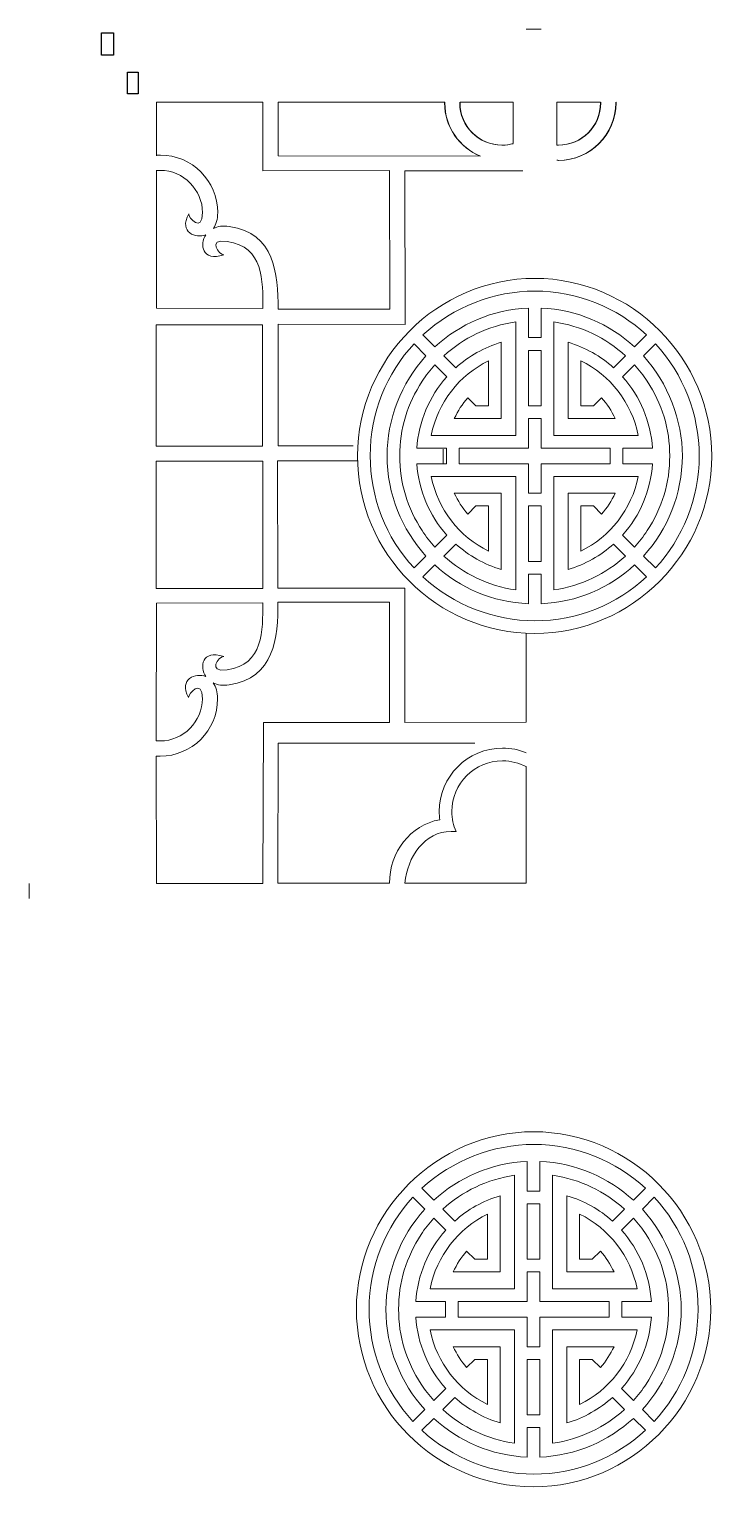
# Model space of a CAD drawing. Header units: centimetres. Extents: x -111 to 111, y -91 to 96.
# Drawn here: x -111.4 to -30.5, y -76.2 to 96.4 of the extents above; entities that cross this region are included whole.
import ezdxf

# ---------------------------------------------------------------- set-up
doc = ezdxf.new("R2010")
doc.units = ezdxf.units.CM
doc.header["$MEASUREMENT"] = 0
doc.header["$XCLIPFRAME"] = 0
doc.layers.add('layer 1', color=7, linetype='Continuous')
picture_1 = doc.add_image_def('image1.jpg', size_in_pixel=(2553, 4852))
picture_2 = doc.add_image_def('image2.jpg', size_in_pixel=(7236, 13752))

msp = doc.modelspace()

# ---------------------------------------------------------------- linework, layer by layer
at = {"layer": 'layer 1', "color": 250, "lineweight": 9}
for points in [[(-96.33298, 47.0112), (-83.72032, 47.0112), (-83.72032, 61.37354), (-96.33298, 61.37354), (-96.33298, 47.0112)], [(-96.32578, 30.15881), (-83.6813, 30.15881), (-83.6813, 45.20865), (-96.32578, 45.20865), (-96.32578, 30.15881)]]:
    msp.add_lwpolyline(points, close=True, dxfattribs=at)
for points in [[(-52.49757, 96.37815), (-50.69757, 96.37815), (-50.69757, 96.37815), (-50.69757, 96.37815)], [(-62.31554, 45.77712), (-62.31554, 46.12241), (-62.31554, 46.40199), (-62.31554, 46.62836)], [(-62.31554, 45.85163), (-62.31554, 45.50634), (-62.31554, 45.22676), (-62.31554, 45.00039)], [(-111.39469, -6.56243), (-111.39469, -4.76243), (-111.39469, -4.76243), (-111.39469, -4.76243)]]:
    msp.add_open_spline(points, degree=3, dxfattribs=at)
for points, knots in [([(-96.31198, 81.37343), (-96.31198, 81.37343), (-96.31586, 87.71472), (-96.31586, 87.71472), (-96.31586, 87.71472), (-96.31586, 87.71472), (-83.69027, 87.71472), (-83.69027, 87.71472), (-83.69027, 87.71472), (-83.69027, 87.71472), (-83.69037, 79.61267), (-83.69037, 79.61267), (-83.69037, 79.61267), (-83.69037, 79.61267), (-68.68411, 79.6443), (-68.68411, 79.6443), (-68.68411, 79.6443), (-68.68411, 79.6443), (-68.657, 63.20935), (-68.657, 63.20935), (-68.657, 63.20935), (-68.657, 63.20935), (-81.89049, 63.21874), (-81.89049, 63.21874), (-81.89049, 63.21874), (-81.89049, 67.41288), (-82.29045, 72.23715), (-87.67124, 73.02077), (-87.67124, 73.02077), (-88.43369, 73.1318), (-89.06624, 73.02444), (-89.5557, 72.79039), (-89.5557, 72.79039), (-89.24794, 73.24101), (-89.0457, 73.86365), (-89.0457, 74.66037), (-89.0457, 74.66037), (-89.0457, 78.41527), (-92.0908, 81.46037), (-95.8457, 81.46037), (-95.8457, 81.46037), (-96.0071, 81.46037), (-96.16721, 81.45475), (-96.32579, 81.44367)], [0, 0, 0, 0, 0.083333333, 0.083333333, 0.083333333, 0.083333333, 0.166666667, 0.166666667, 0.166666667, 0.166666667, 0.25, 0.25, 0.25, 0.25, 0.333333333, 0.333333333, 0.333333333, 0.333333333, 0.416666667, 0.416666667, 0.416666667, 0.416666667, 0.5, 0.5, 0.5, 0.5, 0.583333333, 0.583333333, 0.583333333, 0.583333333, 0.666666667, 0.666666667, 0.666666667, 0.666666667, 0.75, 0.75, 0.75, 0.75, 0.833333333, 0.833333333, 0.833333333, 0.833333333, 1, 1, 1, 1]), ([(-57.89959, 81.34816), (-57.89959, 81.34816), (-81.89044, 81.39315), (-81.89044, 81.39315), (-81.89044, 81.39315), (-81.89044, 81.39315), (-81.89044, 87.71472), (-81.89044, 87.71472), (-81.89044, 87.71472), (-81.89044, 87.71472), (-62.13088, 87.71472), (-62.13088, 87.71472)], [0, 0, 0, 0, 0.25, 0.25, 0.25, 0.25, 0.5, 0.5, 0.5, 0.5, 1, 1, 1, 1]), ([(-57.89959, 81.33394), (-60.40028, 82.33873), (-62.16636, 84.78665), (-62.16636, 87.64623), (-62.16636, 87.64623), (-62.16636, 87.66908), (-62.16624, 87.69192), (-62.16602, 87.71472)], [0, 0, 0, 0, 0.333333333, 0.333333333, 0.333333333, 0.333333333, 1, 1, 1, 1]), ([(-57.89959, 81.34816), (-60.38168, 82.36169), (-62.13122, 84.80006), (-62.13122, 87.64623), (-62.13122, 87.64623), (-62.13122, 87.66908), (-62.1311, 87.69192), (-62.13088, 87.71472)], [0, 0, 0, 0, 0.333333333, 0.333333333, 0.333333333, 0.333333333, 1, 1, 1, 1]), ([(-54.03263, 82.82616), (-54.45724, 82.70888), (-54.90451, 82.64623), (-55.36637, 82.64623), (-55.36637, 82.64623), (-58.12731, 82.64623), (-60.36636, 84.88527), (-60.36636, 87.64623), (-60.36636, 87.64623), (-60.36636, 87.66909), (-60.3662, 87.69193), (-60.3659, 87.71472)], [0, 0, 0, 0, 0.25, 0.25, 0.25, 0.25, 0.5, 0.5, 0.5, 0.5, 1, 1, 1, 1]), ([(-54.03262, 82.81659), (-54.44675, 82.70548), (-54.88209, 82.64623), (-55.33123, 82.64623), (-55.33123, 82.64623), (-58.09217, 82.64623), (-60.33122, 84.88527), (-60.33122, 87.64623), (-60.33122, 87.64623), (-60.33122, 87.66909), (-60.33106, 87.69193), (-60.33076, 87.71472)], [0, 0, 0, 0, 0.25, 0.25, 0.25, 0.25, 0.5, 0.5, 0.5, 0.5, 1, 1, 1, 1]), ([(-60.33076, 87.71472), (-54.02946, 87.71472), (-54.02946, 87.71472), (-54.02946, 87.71472), (-54.02946, 87.71472), (-54.02946, 87.71472), (-54.03263, 82.82616), (-54.03263, 82.82616)], [0, 0, 0, 0, 0.333333333, 0.333333333, 0.333333333, 0.333333333, 1, 1, 1, 1]), ([(-43.68196, 87.71472), (-48.85922, 87.71472), (-48.85922, 87.71472), (-48.85922, 87.71472), (-48.85922, 87.71472), (-48.85922, 87.71472), (-48.85115, 82.65034), (-48.85115, 82.65034)], [0, 0, 0, 0, 0.333333333, 0.333333333, 0.333333333, 0.333333333, 1, 1, 1, 1]), ([(-48.85115, 82.65034), (-48.78322, 82.64761), (-48.71494, 82.64623), (-48.64635, 82.64623), (-48.64635, 82.64623), (-45.88541, 82.64623), (-43.64636, 84.88527), (-43.64636, 87.64623), (-43.64636, 87.64623), (-43.64636, 87.66909), (-43.64652, 87.69193), (-43.64682, 87.71472)], [0, 0, 0, 0, 0.25, 0.25, 0.25, 0.25, 0.5, 0.5, 0.5, 0.5, 1, 1, 1, 1]), ([(-48.85115, 80.84925), (-48.78313, 80.84724), (-48.71484, 80.84623), (-48.64634, 80.84623), (-48.64634, 80.84623), (-44.89146, 80.84623), (-41.84636, 83.89132), (-41.84636, 87.64623), (-41.84636, 87.64623), (-41.84636, 87.66908), (-41.84648, 87.69192), (-41.8467, 87.71472)], [0, 0, 0, 0, 0.25, 0.25, 0.25, 0.25, 0.5, 0.5, 0.5, 0.5, 1, 1, 1, 1]), ([(-48.85115, 82.64905), (-48.79483, 82.64717), (-48.73826, 82.64623), (-48.68149, 82.64623), (-48.68149, 82.64623), (-45.92055, 82.64623), (-43.6815, 84.88527), (-43.6815, 87.64623), (-43.6815, 87.64623), (-43.6815, 87.66909), (-43.68166, 87.69193), (-43.68196, 87.71472)], [0, 0, 0, 0, 0.25, 0.25, 0.25, 0.25, 0.5, 0.5, 0.5, 0.5, 1, 1, 1, 1]), ([(-48.85115, 80.8483), (-48.79476, 80.84692), (-48.73819, 80.84623), (-48.68148, 80.84623), (-48.68148, 80.84623), (-44.9266, 80.84623), (-41.8815, 83.89132), (-41.8815, 87.64623), (-41.8815, 87.64623), (-41.8815, 87.66908), (-41.88162, 87.69192), (-41.88184, 87.71472)], [0, 0, 0, 0, 0.25, 0.25, 0.25, 0.25, 0.5, 0.5, 0.5, 0.5, 1, 1, 1, 1]), ([(-96.31091, 79.63861), (-96.31091, 79.63861), (-96.30098, 63.35217), (-96.30098, 63.35217), (-96.30098, 63.35217), (-96.30098, 63.35217), (-83.68986, 63.31799), (-83.68986, 63.31799), (-83.68986, 63.31799), (-83.68986, 66.59323), (-83.58447, 70.60662), (-87.93065, 71.23956), (-87.93065, 71.23956), (-90.35009, 71.5919), (-88.89607, 69.64637), (-88.31946, 69.64609), (-88.31946, 69.64609), (-90.94468, 68.81688), (-91.19643, 70.92171), (-90.44409, 72.03952), (-90.44409, 72.03952), (-91.60571, 71.54158), (-93.7105, 72.27666), (-92.47854, 74.50537), (-92.47854, 74.50537), (-92.55324, 74.04111), (-90.8457, 72.21532), (-90.8457, 74.66037), (-90.8457, 74.66037), (-90.8457, 77.31861), (-93.08474, 79.66037), (-95.8457, 79.66037), (-95.8457, 79.66037), (-96.00763, 79.66037), (-96.16778, 79.65266), (-96.32579, 79.6376)], [0, 0, 0, 0, 0.1, 0.1, 0.1, 0.1, 0.2, 0.2, 0.2, 0.2, 0.3, 0.3, 0.3, 0.3, 0.4, 0.4, 0.4, 0.4, 0.5, 0.5, 0.5, 0.5, 0.6, 0.6, 0.6, 0.6, 0.7, 0.7, 0.7, 0.7, 0.8, 0.8, 0.8, 0.8, 1, 1, 1, 1]), ([(-52.89099, 79.61551), (-52.89099, 79.61551), (-66.87181, 79.60839), (-66.87181, 79.60839), (-66.87181, 79.60839), (-66.87181, 79.60839), (-66.83822, 61.41018), (-66.83822, 61.41018), (-66.83822, 61.41018), (-66.83822, 61.41018), (-81.88942, 61.438), (-81.88942, 61.438), (-81.88942, 61.438), (-81.88942, 61.438), (-81.88942, 47.0551), (-81.88942, 47.0551), (-81.88942, 47.0551), (-81.88942, 47.0551), (-72.97803, 47.05513), (-72.97803, 47.05513)], [0, 0, 0, 0, 0.166666667, 0.166666667, 0.166666667, 0.166666667, 0.333333333, 0.333333333, 0.333333333, 0.333333333, 0.5, 0.5, 0.5, 0.5, 0.666666667, 0.666666667, 0.666666667, 0.666666667, 1, 1, 1, 1]), ([(-30.48502, 45.82893), (-30.48502, 34.38622), (-39.92253, 24.82793), (-51.47443, 24.82793), (-51.47443, 24.82793), (-63.07044, 24.82793), (-72.47441, 34.27363), (-72.47441, 45.86965), (-72.47441, 45.86965), (-72.47441, 57.31219), (-63.00084, 66.87065), (-51.47443, 66.87065), (-51.47443, 66.87065), (-39.94858, 66.87065), (-30.48502, 57.33271), (-30.48502, 45.82893)], [0, 0, 0, 0, 0.2, 0.2, 0.2, 0.2, 0.4, 0.4, 0.4, 0.4, 0.6, 0.6, 0.6, 0.6, 1, 1, 1, 1]), ([(-50.7295, 59.85061), (-50.7295, 59.85061), (-50.7295, 63.35418), (-50.7295, 63.35418), (-50.7295, 63.35418), (-46.46453, 63.17295), (-42.59427, 61.46493), (-39.65156, 58.76224), (-39.65156, 58.76224), (-39.65156, 58.76224), (-38.23634, 60.17746), (-38.23634, 60.17746), (-38.23634, 60.17746), (-41.71482, 63.40027), (-46.37026, 65.37065), (-51.485, 65.37065), (-51.485, 65.37065), (-51.48504, 65.37065), (-51.47418, 65.37065), (-51.47424, 65.37065), (-51.47424, 65.37065), (-56.25526, 65.37065), (-61.144, 63.49348), (-64.72309, 60.17746), (-64.72309, 60.17746), (-64.72309, 60.17746), (-63.30787, 58.76224), (-63.30787, 58.76224), (-63.30787, 58.76224), (-60.36516, 61.46493), (-56.4949, 63.17295), (-52.22993, 63.35418), (-52.22993, 63.35418), (-52.22993, 63.35418), (-52.22993, 59.85061), (-52.22993, 59.85061), (-52.22993, 59.85061), (-52.22993, 59.85061), (-50.7295, 59.85061), (-50.7295, 59.85061)], [0, 0, 0, 0, 0.090909091, 0.090909091, 0.090909091, 0.090909091, 0.181818182, 0.181818182, 0.181818182, 0.181818182, 0.272727273, 0.272727273, 0.272727273, 0.272727273, 0.363636364, 0.363636364, 0.363636364, 0.363636364, 0.454545455, 0.454545455, 0.454545455, 0.454545455, 0.545454545, 0.545454545, 0.545454545, 0.545454545, 0.636363636, 0.636363636, 0.636363636, 0.636363636, 0.727272727, 0.727272727, 0.727272727, 0.727272727, 0.818181818, 0.818181818, 0.818181818, 0.818181818, 1, 1, 1, 1]), ([(-63.74228, 48.2811), (-62.98081, 52.17739), (-60.40882, 55.42623), (-56.9382, 57.11591), (-56.9382, 57.11591), (-56.9382, 57.11591), (-56.93821, 51.77406), (-56.93821, 51.77406), (-56.93821, 51.77406), (-56.93821, 51.77406), (-58.44092, 51.77406), (-58.44092, 51.77406), (-58.44092, 51.77406), (-58.44092, 51.77406), (-59.4113, 52.7444), (-59.4113, 52.7444), (-59.4113, 52.7444), (-60.05286, 52.00428), (-60.59265, 51.17356), (-61.00887, 50.27407), (-61.00887, 50.27407), (-61.00887, 50.27407), (-55.4382, 50.27406), (-55.4382, 50.27406), (-55.4382, 50.27406), (-55.4382, 50.27406), (-55.43754, 59.30159), (-55.43754, 59.30159), (-55.43754, 59.30159), (-57.46412, 58.70433), (-59.29967, 57.66075), (-60.83029, 56.28468), (-60.83029, 56.28468), (-60.83029, 56.28468), (-62.24604, 57.70043), (-62.24604, 57.70043), (-62.24604, 57.70043), (-59.92725, 59.81312), (-56.98532, 61.25361), (-53.72858, 61.71303), (-53.72858, 61.71303), (-53.72858, 61.71303), (-53.72993, 48.28107), (-53.72993, 48.28107), (-53.72993, 48.28107), (-53.72993, 48.28107), (-63.74228, 48.2811), (-63.74228, 48.2811)], [0, 0, 0, 0, 0.076923077, 0.076923077, 0.076923077, 0.076923077, 0.153846154, 0.153846154, 0.153846154, 0.153846154, 0.230769231, 0.230769231, 0.230769231, 0.230769231, 0.307692308, 0.307692308, 0.307692308, 0.307692308, 0.384615385, 0.384615385, 0.384615385, 0.384615385, 0.461538462, 0.461538462, 0.461538462, 0.461538462, 0.538461538, 0.538461538, 0.538461538, 0.538461538, 0.615384615, 0.615384615, 0.615384615, 0.615384615, 0.692307692, 0.692307692, 0.692307692, 0.692307692, 0.769230769, 0.769230769, 0.769230769, 0.769230769, 0.846153846, 0.846153846, 0.846153846, 0.846153846, 1, 1, 1, 1]), ([(-39.21715, 48.2811), (-39.97862, 52.17739), (-42.55061, 55.42623), (-46.02123, 57.11591), (-46.02123, 57.11591), (-46.02123, 57.11591), (-46.02122, 51.77406), (-46.02122, 51.77406), (-46.02122, 51.77406), (-46.02122, 51.77406), (-44.51851, 51.77406), (-44.51851, 51.77406), (-44.51851, 51.77406), (-44.51851, 51.77406), (-43.54813, 52.7444), (-43.54813, 52.7444), (-43.54813, 52.7444), (-42.90657, 52.00428), (-42.36678, 51.17356), (-41.95056, 50.27407), (-41.95056, 50.27407), (-41.95056, 50.27407), (-47.52123, 50.27406), (-47.52123, 50.27406), (-47.52123, 50.27406), (-47.52123, 50.27406), (-47.52189, 59.30159), (-47.52189, 59.30159), (-47.52189, 59.30159), (-45.49531, 58.70433), (-43.65976, 57.66075), (-42.12914, 56.28468), (-42.12914, 56.28468), (-42.12914, 56.28468), (-40.71339, 57.70043), (-40.71339, 57.70043), (-40.71339, 57.70043), (-43.03218, 59.81312), (-45.97411, 61.25361), (-49.23085, 61.71303), (-49.23085, 61.71303), (-49.23085, 61.71303), (-49.2295, 48.28107), (-49.2295, 48.28107), (-49.2295, 48.28107), (-49.2295, 48.28107), (-39.21715, 48.2811), (-39.21715, 48.2811)], [0, 0, 0, 0, 0.076923077, 0.076923077, 0.076923077, 0.076923077, 0.153846154, 0.153846154, 0.153846154, 0.153846154, 0.230769231, 0.230769231, 0.230769231, 0.230769231, 0.307692308, 0.307692308, 0.307692308, 0.307692308, 0.384615385, 0.384615385, 0.384615385, 0.384615385, 0.461538462, 0.461538462, 0.461538462, 0.461538462, 0.538461538, 0.538461538, 0.538461538, 0.538461538, 0.615384615, 0.615384615, 0.615384615, 0.615384615, 0.692307692, 0.692307692, 0.692307692, 0.692307692, 0.769230769, 0.769230769, 0.769230769, 0.769230769, 0.846153846, 0.846153846, 0.846153846, 0.846153846, 1, 1, 1, 1]), ([(-68.97441, 45.86965), (-68.97441, 50.15094), (-67.32289, 54.48327), (-64.3684, 57.70148), (-64.3684, 57.70148), (-64.3684, 57.70148), (-65.78357, 59.11694), (-65.78357, 59.11694), (-65.78357, 59.11694), (-69.00506, 55.63872), (-70.97442, 50.9842), (-70.97442, 45.87065), (-70.97442, 45.87065), (-70.97442, 40.94178), (-69.13358, 36.19862), (-65.78357, 32.58164), (-65.78357, 32.58164), (-65.78357, 32.58164), (-64.3684, 33.9971), (-64.3684, 33.9971), (-64.3684, 33.9971), (-67.22839, 37.11237), (-68.97441, 41.30838), (-68.97441, 45.86965)], [0, 0, 0, 0, 0.142857143, 0.142857143, 0.142857143, 0.142857143, 0.285714286, 0.285714286, 0.285714286, 0.285714286, 0.428571429, 0.428571429, 0.428571429, 0.428571429, 0.571428571, 0.571428571, 0.571428571, 0.571428571, 0.714285714, 0.714285714, 0.714285714, 0.714285714, 1, 1, 1, 1]), ([(-31.98502, 45.86965), (-31.98502, 50.77622), (-33.84334, 55.51884), (-37.17586, 59.11694), (-37.17586, 59.11694), (-37.17586, 59.11694), (-38.59103, 57.70148), (-38.59103, 57.70148), (-38.59103, 57.70148), (-35.65454, 54.50288), (-33.98502, 49.99005), (-33.98502, 45.86965), (-33.98502, 45.86965), (-33.98502, 41.30838), (-35.73104, 37.11237), (-38.59103, 33.9971), (-38.59103, 33.9971), (-38.59103, 33.9971), (-37.17586, 32.58164), (-37.17586, 32.58164), (-37.17586, 32.58164), (-33.95437, 36.05986), (-31.98502, 40.7561), (-31.98502, 45.86965)], [0, 0, 0, 0, 0.142857143, 0.142857143, 0.142857143, 0.142857143, 0.285714286, 0.285714286, 0.285714286, 0.285714286, 0.428571429, 0.428571429, 0.428571429, 0.428571429, 0.571428571, 0.571428571, 0.571428571, 0.571428571, 0.714285714, 0.714285714, 0.714285714, 0.714285714, 1, 1, 1, 1]), ([(-50.7295, 51.77406), (-50.7295, 51.77406), (-50.7295, 58.34819), (-50.7295, 58.34819), (-50.7295, 58.34819), (-50.7295, 58.34819), (-52.22993, 58.34819), (-52.22993, 58.34819), (-52.22993, 58.34819), (-52.22993, 58.34819), (-52.22993, 51.77406), (-52.22993, 51.77406), (-52.22993, 51.77406), (-52.22993, 51.77406), (-50.7295, 51.77406), (-50.7295, 51.77406)], [0, 0, 0, 0, 0.2, 0.2, 0.2, 0.2, 0.4, 0.4, 0.4, 0.4, 0.6, 0.6, 0.6, 0.6, 1, 1, 1, 1]), ([(-61.93547, 46.78108), (-61.93547, 46.78108), (-65.44471, 46.78108), (-65.44471, 46.78108), (-65.44471, 46.78108), (-65.21458, 49.91386), (-64.00168, 52.87467), (-61.89079, 55.22389), (-61.89079, 55.22389), (-61.89079, 55.22389), (-63.30661, 56.63993), (-63.30661, 56.63993), (-63.30661, 56.63993), (-63.85939, 56.03297), (-64.36611, 55.38331), (-64.82124, 54.69651), (-64.82124, 54.69651), (-66.53595, 52.07401), (-67.50996, 48.99382), (-67.47415, 45.84929), (-67.47415, 45.84929), (-67.50996, 42.70476), (-66.53595, 39.62457), (-64.82124, 37.00207), (-64.82124, 37.00207), (-64.36611, 36.31527), (-63.85939, 35.66561), (-63.30661, 35.05865), (-63.30661, 35.05865), (-63.30661, 35.05865), (-61.89079, 36.47469), (-61.89079, 36.47469), (-61.89079, 36.47469), (-64.00168, 38.82391), (-65.21458, 41.78472), (-65.44471, 44.9175), (-65.44471, 44.9175), (-65.44471, 44.9175), (-61.93547, 44.9175), (-61.93547, 44.9175), (-61.93547, 44.9175), (-61.93547, 44.9175), (-61.93547, 46.78108), (-61.93547, 46.78108)], [0, 0, 0, 0, 0.083333333, 0.083333333, 0.083333333, 0.083333333, 0.166666667, 0.166666667, 0.166666667, 0.166666667, 0.25, 0.25, 0.25, 0.25, 0.333333333, 0.333333333, 0.333333333, 0.333333333, 0.416666667, 0.416666667, 0.416666667, 0.416666667, 0.5, 0.5, 0.5, 0.5, 0.583333333, 0.583333333, 0.583333333, 0.583333333, 0.666666667, 0.666666667, 0.666666667, 0.666666667, 0.75, 0.75, 0.75, 0.75, 0.833333333, 0.833333333, 0.833333333, 0.833333333, 1, 1, 1, 1]), ([(-35.48528, 45.84929), (-35.44947, 48.99382), (-36.42348, 52.07401), (-38.13819, 54.69651), (-38.13819, 54.69651), (-38.59332, 55.38331), (-39.10004, 56.03297), (-39.65282, 56.63993), (-39.65282, 56.63993), (-39.65282, 56.63993), (-41.06864, 55.22389), (-41.06864, 55.22389), (-41.06864, 55.22389), (-38.95775, 52.87467), (-37.74485, 49.91386), (-37.51472, 46.78108), (-37.51472, 46.78108), (-37.51472, 46.78108), (-41.02396, 46.78108), (-41.02396, 46.78108), (-41.02396, 46.78108), (-41.02396, 46.78108), (-41.02396, 44.9175), (-41.02396, 44.9175), (-41.02396, 44.9175), (-41.02396, 44.9175), (-37.51472, 44.9175), (-37.51472, 44.9175), (-37.51472, 44.9175), (-37.74485, 41.78472), (-38.95775, 38.82391), (-41.06864, 36.47469), (-41.06864, 36.47469), (-41.06864, 36.47469), (-39.65282, 35.05865), (-39.65282, 35.05865), (-39.65282, 35.05865), (-39.10004, 35.66561), (-38.59332, 36.31527), (-38.13819, 37.00207), (-38.13819, 37.00207), (-36.42348, 39.62457), (-35.44947, 42.70476), (-35.48528, 45.84929)], [0, 0, 0, 0, 0.083333333, 0.083333333, 0.083333333, 0.083333333, 0.166666667, 0.166666667, 0.166666667, 0.166666667, 0.25, 0.25, 0.25, 0.25, 0.333333333, 0.333333333, 0.333333333, 0.333333333, 0.416666667, 0.416666667, 0.416666667, 0.416666667, 0.5, 0.5, 0.5, 0.5, 0.583333333, 0.583333333, 0.583333333, 0.583333333, 0.666666667, 0.666666667, 0.666666667, 0.666666667, 0.75, 0.75, 0.75, 0.75, 0.833333333, 0.833333333, 0.833333333, 0.833333333, 1, 1, 1, 1]), ([(-42.53052, 46.78108), (-42.53052, 46.78108), (-50.7295, 46.78107), (-50.7295, 46.78107), (-50.7295, 46.78107), (-50.7295, 46.78107), (-50.72949, 50.27406), (-50.72949, 50.27406), (-50.72949, 50.27406), (-50.72949, 50.27406), (-52.22994, 50.27406), (-52.22994, 50.27406), (-52.22994, 50.27406), (-52.22994, 50.27406), (-52.22993, 46.78107), (-52.22993, 46.78107), (-52.22993, 46.78107), (-52.22993, 46.78107), (-60.42891, 46.78107), (-60.42891, 46.78107), (-60.42891, 46.78107), (-60.42891, 46.78107), (-60.42891, 44.91751), (-60.42891, 44.91751), (-60.42891, 44.91751), (-60.42891, 44.91751), (-52.22993, 44.91751), (-52.22993, 44.91751), (-52.22993, 44.91751), (-52.22993, 44.91751), (-52.22994, 41.42452), (-52.22994, 41.42452), (-52.22994, 41.42452), (-52.22994, 41.42452), (-50.72949, 41.42452), (-50.72949, 41.42452), (-50.72949, 41.42452), (-50.72949, 41.42452), (-50.7295, 44.91751), (-50.7295, 44.91751), (-50.7295, 44.91751), (-50.7295, 44.91751), (-42.53052, 44.9175), (-42.53052, 44.9175), (-42.53052, 44.9175), (-42.53052, 44.9175), (-42.53052, 46.78108), (-42.53052, 46.78108)], [0, 0, 0, 0, 0.076923077, 0.076923077, 0.076923077, 0.076923077, 0.153846154, 0.153846154, 0.153846154, 0.153846154, 0.230769231, 0.230769231, 0.230769231, 0.230769231, 0.307692308, 0.307692308, 0.307692308, 0.307692308, 0.384615385, 0.384615385, 0.384615385, 0.384615385, 0.461538462, 0.461538462, 0.461538462, 0.461538462, 0.538461538, 0.538461538, 0.538461538, 0.538461538, 0.615384615, 0.615384615, 0.615384615, 0.615384615, 0.692307692, 0.692307692, 0.692307692, 0.692307692, 0.769230769, 0.769230769, 0.769230769, 0.769230769, 0.846153846, 0.846153846, 0.846153846, 0.846153846, 1, 1, 1, 1]), ([(-72.46605, 45.27143), (-81.9693, 45.26995), (-81.9693, 45.26995), (-81.9693, 45.26995), (-81.9693, 45.26995), (-81.9693, 45.26995), (-81.93506, 30.20435), (-81.93506, 30.20435), (-81.93506, 30.20435), (-81.93506, 30.20435), (-66.86946, 30.20435), (-66.86946, 30.20435), (-66.86946, 30.20435), (-66.86946, 30.20435), (-66.86946, 14.28275), (-66.86946, 14.28275), (-66.86946, 14.28275), (-66.86946, 14.28275), (-52.48888, 14.31688), (-52.48888, 14.31688), (-52.48888, 14.31688), (-52.48888, 14.31688), (-52.48946, 24.85215), (-52.48946, 24.85215)], [0, 0, 0, 0, 0.142857143, 0.142857143, 0.142857143, 0.142857143, 0.285714286, 0.285714286, 0.285714286, 0.285714286, 0.428571429, 0.428571429, 0.428571429, 0.428571429, 0.571428571, 0.571428571, 0.571428571, 0.571428571, 0.714285714, 0.714285714, 0.714285714, 0.714285714, 1, 1, 1, 1]), ([(-63.74228, 43.41748), (-62.98081, 39.52119), (-60.40882, 36.27235), (-56.9382, 34.58267), (-56.9382, 34.58267), (-56.9382, 34.58267), (-56.93821, 39.92452), (-56.93821, 39.92452), (-56.93821, 39.92452), (-56.93821, 39.92452), (-58.44092, 39.92452), (-58.44092, 39.92452), (-58.44092, 39.92452), (-58.44092, 39.92452), (-59.4113, 38.95418), (-59.4113, 38.95418), (-59.4113, 38.95418), (-60.05286, 39.6943), (-60.59265, 40.52502), (-61.00887, 41.42451), (-61.00887, 41.42451), (-61.00887, 41.42451), (-55.4382, 41.42452), (-55.4382, 41.42452), (-55.4382, 41.42452), (-55.4382, 41.42452), (-55.43754, 32.39699), (-55.43754, 32.39699), (-55.43754, 32.39699), (-57.46412, 32.99425), (-59.29967, 34.03783), (-60.83029, 35.4139), (-60.83029, 35.4139), (-60.83029, 35.4139), (-62.24604, 33.99815), (-62.24604, 33.99815), (-62.24604, 33.99815), (-59.92725, 31.88546), (-56.98532, 30.44497), (-53.72858, 29.98555), (-53.72858, 29.98555), (-53.72858, 29.98555), (-53.72993, 43.41751), (-53.72993, 43.41751), (-53.72993, 43.41751), (-53.72993, 43.41751), (-63.74228, 43.41748), (-63.74228, 43.41748)], [0, 0, 0, 0, 0.076923077, 0.076923077, 0.076923077, 0.076923077, 0.153846154, 0.153846154, 0.153846154, 0.153846154, 0.230769231, 0.230769231, 0.230769231, 0.230769231, 0.307692308, 0.307692308, 0.307692308, 0.307692308, 0.384615385, 0.384615385, 0.384615385, 0.384615385, 0.461538462, 0.461538462, 0.461538462, 0.461538462, 0.538461538, 0.538461538, 0.538461538, 0.538461538, 0.615384615, 0.615384615, 0.615384615, 0.615384615, 0.692307692, 0.692307692, 0.692307692, 0.692307692, 0.769230769, 0.769230769, 0.769230769, 0.769230769, 0.846153846, 0.846153846, 0.846153846, 0.846153846, 1, 1, 1, 1]), ([(-39.21715, 43.41748), (-39.97862, 39.52119), (-42.55061, 36.27235), (-46.02123, 34.58267), (-46.02123, 34.58267), (-46.02123, 34.58267), (-46.02122, 39.92452), (-46.02122, 39.92452), (-46.02122, 39.92452), (-46.02122, 39.92452), (-44.51851, 39.92452), (-44.51851, 39.92452), (-44.51851, 39.92452), (-44.51851, 39.92452), (-43.54813, 38.95418), (-43.54813, 38.95418), (-43.54813, 38.95418), (-42.90657, 39.6943), (-42.36678, 40.52502), (-41.95056, 41.42451), (-41.95056, 41.42451), (-41.95056, 41.42451), (-47.52123, 41.42452), (-47.52123, 41.42452), (-47.52123, 41.42452), (-47.52123, 41.42452), (-47.52189, 32.39699), (-47.52189, 32.39699), (-47.52189, 32.39699), (-45.49531, 32.99425), (-43.65976, 34.03783), (-42.12914, 35.4139), (-42.12914, 35.4139), (-42.12914, 35.4139), (-40.71339, 33.99815), (-40.71339, 33.99815), (-40.71339, 33.99815), (-43.03218, 31.88546), (-45.97411, 30.44497), (-49.23085, 29.98555), (-49.23085, 29.98555), (-49.23085, 29.98555), (-49.2295, 43.41751), (-49.2295, 43.41751), (-49.2295, 43.41751), (-49.2295, 43.41751), (-39.21715, 43.41748), (-39.21715, 43.41748)], [0, 0, 0, 0, 0.076923077, 0.076923077, 0.076923077, 0.076923077, 0.153846154, 0.153846154, 0.153846154, 0.153846154, 0.230769231, 0.230769231, 0.230769231, 0.230769231, 0.307692308, 0.307692308, 0.307692308, 0.307692308, 0.384615385, 0.384615385, 0.384615385, 0.384615385, 0.461538462, 0.461538462, 0.461538462, 0.461538462, 0.538461538, 0.538461538, 0.538461538, 0.538461538, 0.615384615, 0.615384615, 0.615384615, 0.615384615, 0.692307692, 0.692307692, 0.692307692, 0.692307692, 0.769230769, 0.769230769, 0.769230769, 0.769230769, 0.846153846, 0.846153846, 0.846153846, 0.846153846, 1, 1, 1, 1]), ([(-50.7295, 39.92452), (-50.7295, 39.92452), (-50.7295, 33.35039), (-50.7295, 33.35039), (-50.7295, 33.35039), (-50.7295, 33.35039), (-52.22993, 33.35039), (-52.22993, 33.35039), (-52.22993, 33.35039), (-52.22993, 33.35039), (-52.22993, 39.92452), (-52.22993, 39.92452), (-52.22993, 39.92452), (-52.22993, 39.92452), (-50.7295, 39.92452), (-50.7295, 39.92452)], [0, 0, 0, 0, 0.2, 0.2, 0.2, 0.2, 0.4, 0.4, 0.4, 0.4, 0.6, 0.6, 0.6, 0.6, 1, 1, 1, 1]), ([(-50.7295, 31.84797), (-50.7295, 31.84797), (-50.7295, 28.3444), (-50.7295, 28.3444), (-50.7295, 28.3444), (-46.46453, 28.52563), (-42.59427, 30.23365), (-39.65156, 32.93634), (-39.65156, 32.93634), (-39.65156, 32.93634), (-38.23634, 31.52112), (-38.23634, 31.52112), (-38.23634, 31.52112), (-41.71482, 28.29831), (-46.37026, 26.32793), (-51.485, 26.32793), (-51.485, 26.32793), (-51.48504, 26.32793), (-51.47418, 26.32793), (-51.47424, 26.32793), (-51.47424, 26.32793), (-56.25526, 26.32793), (-61.144, 28.2051), (-64.72309, 31.52112), (-64.72309, 31.52112), (-64.72309, 31.52112), (-63.30787, 32.93634), (-63.30787, 32.93634), (-63.30787, 32.93634), (-60.36516, 30.23365), (-56.4949, 28.52563), (-52.22993, 28.3444), (-52.22993, 28.3444), (-52.22993, 28.3444), (-52.22993, 31.84797), (-52.22993, 31.84797), (-52.22993, 31.84797), (-52.22993, 31.84797), (-50.7295, 31.84797), (-50.7295, 31.84797)], [0, 0, 0, 0, 0.090909091, 0.090909091, 0.090909091, 0.090909091, 0.181818182, 0.181818182, 0.181818182, 0.181818182, 0.272727273, 0.272727273, 0.272727273, 0.272727273, 0.363636364, 0.363636364, 0.363636364, 0.363636364, 0.454545455, 0.454545455, 0.454545455, 0.454545455, 0.545454545, 0.545454545, 0.545454545, 0.545454545, 0.636363636, 0.636363636, 0.636363636, 0.636363636, 0.727272727, 0.727272727, 0.727272727, 0.727272727, 0.818181818, 0.818181818, 0.818181818, 0.818181818, 1, 1, 1, 1]), ([(-96.34067, 10.31525), (-96.34067, 10.31525), (-96.31586, -4.76112), (-96.31586, -4.76112), (-96.31586, -4.76112), (-96.31586, -4.76112), (-83.68161, -4.76138), (-83.68161, -4.76138), (-83.68161, -4.76138), (-83.68161, -4.76138), (-83.63677, 14.26913), (-83.63677, 14.26913), (-83.63677, 14.26913), (-83.63677, 14.26913), (-68.69543, 14.27185), (-68.69543, 14.27185), (-68.69543, 14.27185), (-68.69543, 14.27185), (-68.67188, 28.54957), (-68.67188, 28.54957), (-68.67188, 28.54957), (-68.67188, 28.54957), (-81.90537, 28.54018), (-81.90537, 28.54018), (-81.90537, 28.54018), (-81.90537, 24.34604), (-82.30533, 19.52177), (-87.68612, 18.73815), (-87.68612, 18.73815), (-88.44857, 18.62712), (-89.08112, 18.73448), (-89.57058, 18.96853), (-89.57058, 18.96853), (-89.26282, 18.51791), (-89.06058, 17.89527), (-89.06058, 17.09855), (-89.06058, 17.09855), (-89.06058, 13.34365), (-92.10568, 10.29855), (-95.86058, 10.29855), (-95.86058, 10.29855), (-96.02198, 10.29855), (-96.18209, 10.30417), (-96.34067, 10.31525)], [0, 0, 0, 0, 0.083333333, 0.083333333, 0.083333333, 0.083333333, 0.166666667, 0.166666667, 0.166666667, 0.166666667, 0.25, 0.25, 0.25, 0.25, 0.333333333, 0.333333333, 0.333333333, 0.333333333, 0.416666667, 0.416666667, 0.416666667, 0.416666667, 0.5, 0.5, 0.5, 0.5, 0.583333333, 0.583333333, 0.583333333, 0.583333333, 0.666666667, 0.666666667, 0.666666667, 0.666666667, 0.75, 0.75, 0.75, 0.75, 0.833333333, 0.833333333, 0.833333333, 0.833333333, 1, 1, 1, 1]), ([(-96.32579, 12.12031), (-96.32579, 12.12031), (-96.31586, 28.40675), (-96.31586, 28.40675), (-96.31586, 28.40675), (-96.31586, 28.40675), (-83.70474, 28.44093), (-83.70474, 28.44093), (-83.70474, 28.44093), (-83.70474, 25.16569), (-83.59935, 21.1523), (-87.94553, 20.51936), (-87.94553, 20.51936), (-90.36497, 20.16702), (-88.91095, 22.11255), (-88.33434, 22.11283), (-88.33434, 22.11283), (-90.95956, 22.94204), (-91.21131, 20.83721), (-90.45897, 19.7194), (-90.45897, 19.7194), (-91.62059, 20.21734), (-93.72538, 19.48226), (-92.49342, 17.25355), (-92.49342, 17.25355), (-92.56812, 17.71781), (-90.86058, 19.5436), (-90.86058, 17.09855), (-90.86058, 17.09855), (-90.86058, 14.44031), (-93.09962, 12.09855), (-95.86058, 12.09855), (-95.86058, 12.09855), (-96.02251, 12.09855), (-96.16778, 12.10525), (-96.32579, 12.12031)], [0, 0, 0, 0, 0.1, 0.1, 0.1, 0.1, 0.2, 0.2, 0.2, 0.2, 0.3, 0.3, 0.3, 0.3, 0.4, 0.4, 0.4, 0.4, 0.5, 0.5, 0.5, 0.5, 0.6, 0.6, 0.6, 0.6, 0.7, 0.7, 0.7, 0.7, 0.8, 0.8, 0.8, 0.8, 1, 1, 1, 1]), ([(-52.49734, 10.70754), (-53.36264, 11.05615), (-54.30786, 11.24804), (-55.29778, 11.24804), (-55.29778, 11.24804), (-59.43922, 11.24804), (-62.79778, 7.88947), (-62.79778, 3.74804), (-62.79778, 3.74804), (-62.79778, 3.41746), (-62.7758, 3.09199), (-62.73431, 2.77268), (-62.73431, 2.77268), (-66.23617, 2.14036), (-68.68367, -1.05669), (-68.68367, -4.74042), (-68.68367, -4.74042), (-68.68367, -4.74042), (-81.93958, -4.72334), (-81.93958, -4.72334), (-81.93958, -4.72334), (-81.93958, -4.72334), (-81.87109, 11.85124), (-81.87109, 11.85124), (-81.87109, 11.85124), (-81.87109, 11.85124), (-81.87109, 11.85124), (-58.58449, 11.85124)], [0, 0, 0, 0, 0.125, 0.125, 0.125, 0.125, 0.25, 0.25, 0.25, 0.25, 0.375, 0.375, 0.375, 0.375, 0.5, 0.5, 0.5, 0.5, 0.625, 0.625, 0.625, 0.625, 0.75, 0.75, 0.75, 0.75, 1, 1, 1, 1]), ([(-66.86946, -4.72045), (-52.48866, -4.72045), (-52.48866, -4.72045), (-52.48866, -4.72045), (-52.48866, -4.72045), (-52.48866, -4.72045), (-52.49842, 9.05611), (-52.49842, 9.05611), (-52.49842, 9.05611), (-53.33446, 9.49825), (-54.28641, 9.74804), (-55.29778, 9.74804), (-55.29778, 9.74804), (-58.61093, 9.74804), (-61.29778, 7.06118), (-61.29778, 3.74804), (-61.29778, 3.74804), (-61.29778, 2.90086), (-61.12209, 2.09463), (-60.80517, 1.3638), (-60.80517, 1.3638), (-60.9987, 1.38264), (-61.19494, 1.39226), (-61.39339, 1.39226), (-61.39339, 1.39226), (-64.51498, 1.39226), (-66.58322, -1.6736), (-66.86946, -4.72045)], [0, 0, 0, 0, 0.125, 0.125, 0.125, 0.125, 0.25, 0.25, 0.25, 0.25, 0.375, 0.375, 0.375, 0.375, 0.5, 0.5, 0.5, 0.5, 0.625, 0.625, 0.625, 0.625, 0.75, 0.75, 0.75, 0.75, 1, 1, 1, 1]), ([(-30.61775, -55.21381), (-30.61775, -66.65652), (-40.05526, -76.21481), (-51.60716, -76.21481), (-51.60716, -76.21481), (-63.20317, -76.21481), (-72.60714, -66.76911), (-72.60714, -55.17309), (-72.60714, -55.17309), (-72.60714, -43.73055), (-63.13357, -34.17209), (-51.60716, -34.17209), (-51.60716, -34.17209), (-40.08131, -34.17209), (-30.61775, -43.71003), (-30.61775, -55.21381)], [0, 0, 0, 0, 0.2, 0.2, 0.2, 0.2, 0.4, 0.4, 0.4, 0.4, 0.6, 0.6, 0.6, 0.6, 1, 1, 1, 1]), ([(-50.86223, -41.19213), (-50.86223, -41.19213), (-50.86223, -37.68856), (-50.86223, -37.68856), (-50.86223, -37.68856), (-46.59726, -37.86979), (-42.727, -39.57781), (-39.78429, -42.2805), (-39.78429, -42.2805), (-39.78429, -42.2805), (-38.36907, -40.86528), (-38.36907, -40.86528), (-38.36907, -40.86528), (-41.84755, -37.64247), (-46.50299, -35.67209), (-51.61773, -35.67209), (-51.61773, -35.67209), (-51.61777, -35.67209), (-51.60691, -35.67209), (-51.60697, -35.67209), (-51.60697, -35.67209), (-56.38799, -35.67209), (-61.27673, -37.54926), (-64.85582, -40.86528), (-64.85582, -40.86528), (-64.85582, -40.86528), (-63.4406, -42.2805), (-63.4406, -42.2805), (-63.4406, -42.2805), (-60.49789, -39.57781), (-56.62763, -37.86979), (-52.36266, -37.68856), (-52.36266, -37.68856), (-52.36266, -37.68856), (-52.36266, -41.19213), (-52.36266, -41.19213), (-52.36266, -41.19213), (-52.36266, -41.19213), (-50.86223, -41.19213), (-50.86223, -41.19213)], [0, 0, 0, 0, 0.090909091, 0.090909091, 0.090909091, 0.090909091, 0.181818182, 0.181818182, 0.181818182, 0.181818182, 0.272727273, 0.272727273, 0.272727273, 0.272727273, 0.363636364, 0.363636364, 0.363636364, 0.363636364, 0.454545455, 0.454545455, 0.454545455, 0.454545455, 0.545454545, 0.545454545, 0.545454545, 0.545454545, 0.636363636, 0.636363636, 0.636363636, 0.636363636, 0.727272727, 0.727272727, 0.727272727, 0.727272727, 0.818181818, 0.818181818, 0.818181818, 0.818181818, 1, 1, 1, 1]), ([(-63.87501, -52.76164), (-63.11354, -48.86535), (-60.54155, -45.61651), (-57.07093, -43.92683), (-57.07093, -43.92683), (-57.07093, -43.92683), (-57.07094, -49.26868), (-57.07094, -49.26868), (-57.07094, -49.26868), (-57.07094, -49.26868), (-58.57365, -49.26868), (-58.57365, -49.26868), (-58.57365, -49.26868), (-58.57365, -49.26868), (-59.54403, -48.29834), (-59.54403, -48.29834), (-59.54403, -48.29834), (-60.18559, -49.03846), (-60.72538, -49.86918), (-61.1416, -50.76867), (-61.1416, -50.76867), (-61.1416, -50.76867), (-55.57093, -50.76868), (-55.57093, -50.76868), (-55.57093, -50.76868), (-55.57093, -50.76868), (-55.57027, -41.74115), (-55.57027, -41.74115), (-55.57027, -41.74115), (-57.59685, -42.33841), (-59.4324, -43.38199), (-60.96302, -44.75806), (-60.96302, -44.75806), (-60.96302, -44.75806), (-62.37877, -43.34231), (-62.37877, -43.34231), (-62.37877, -43.34231), (-60.05998, -41.22962), (-57.11805, -39.78913), (-53.86131, -39.32971), (-53.86131, -39.32971), (-53.86131, -39.32971), (-53.86266, -52.76167), (-53.86266, -52.76167), (-53.86266, -52.76167), (-53.86266, -52.76167), (-63.87501, -52.76164), (-63.87501, -52.76164)], [0, 0, 0, 0, 0.076923077, 0.076923077, 0.076923077, 0.076923077, 0.153846154, 0.153846154, 0.153846154, 0.153846154, 0.230769231, 0.230769231, 0.230769231, 0.230769231, 0.307692308, 0.307692308, 0.307692308, 0.307692308, 0.384615385, 0.384615385, 0.384615385, 0.384615385, 0.461538462, 0.461538462, 0.461538462, 0.461538462, 0.538461538, 0.538461538, 0.538461538, 0.538461538, 0.615384615, 0.615384615, 0.615384615, 0.615384615, 0.692307692, 0.692307692, 0.692307692, 0.692307692, 0.769230769, 0.769230769, 0.769230769, 0.769230769, 0.846153846, 0.846153846, 0.846153846, 0.846153846, 1, 1, 1, 1]), ([(-39.34988, -52.76164), (-40.11135, -48.86535), (-42.68334, -45.61651), (-46.15396, -43.92683), (-46.15396, -43.92683), (-46.15396, -43.92683), (-46.15395, -49.26868), (-46.15395, -49.26868), (-46.15395, -49.26868), (-46.15395, -49.26868), (-44.65124, -49.26868), (-44.65124, -49.26868), (-44.65124, -49.26868), (-44.65124, -49.26868), (-43.68086, -48.29834), (-43.68086, -48.29834), (-43.68086, -48.29834), (-43.0393, -49.03846), (-42.49951, -49.86918), (-42.08329, -50.76867), (-42.08329, -50.76867), (-42.08329, -50.76867), (-47.65396, -50.76868), (-47.65396, -50.76868), (-47.65396, -50.76868), (-47.65396, -50.76868), (-47.65462, -41.74115), (-47.65462, -41.74115), (-47.65462, -41.74115), (-45.62804, -42.33841), (-43.79249, -43.38199), (-42.26187, -44.75806), (-42.26187, -44.75806), (-42.26187, -44.75806), (-40.84612, -43.34231), (-40.84612, -43.34231), (-40.84612, -43.34231), (-43.16491, -41.22962), (-46.10684, -39.78913), (-49.36358, -39.32971), (-49.36358, -39.32971), (-49.36358, -39.32971), (-49.36223, -52.76167), (-49.36223, -52.76167), (-49.36223, -52.76167), (-49.36223, -52.76167), (-39.34988, -52.76164), (-39.34988, -52.76164)], [0, 0, 0, 0, 0.076923077, 0.076923077, 0.076923077, 0.076923077, 0.153846154, 0.153846154, 0.153846154, 0.153846154, 0.230769231, 0.230769231, 0.230769231, 0.230769231, 0.307692308, 0.307692308, 0.307692308, 0.307692308, 0.384615385, 0.384615385, 0.384615385, 0.384615385, 0.461538462, 0.461538462, 0.461538462, 0.461538462, 0.538461538, 0.538461538, 0.538461538, 0.538461538, 0.615384615, 0.615384615, 0.615384615, 0.615384615, 0.692307692, 0.692307692, 0.692307692, 0.692307692, 0.769230769, 0.769230769, 0.769230769, 0.769230769, 0.846153846, 0.846153846, 0.846153846, 0.846153846, 1, 1, 1, 1]), ([(-69.10714, -55.17309), (-69.10714, -50.8918), (-67.45562, -46.55947), (-64.50113, -43.34126), (-64.50113, -43.34126), (-64.50113, -43.34126), (-65.9163, -41.9258), (-65.9163, -41.9258), (-65.9163, -41.9258), (-69.13779, -45.40402), (-71.10715, -50.05854), (-71.10715, -55.17209), (-71.10715, -55.17209), (-71.10715, -60.10096), (-69.26631, -64.84412), (-65.9163, -68.4611), (-65.9163, -68.4611), (-65.9163, -68.4611), (-64.50113, -67.04564), (-64.50113, -67.04564), (-64.50113, -67.04564), (-67.36112, -63.93037), (-69.10714, -59.73436), (-69.10714, -55.17309)], [0, 0, 0, 0, 0.142857143, 0.142857143, 0.142857143, 0.142857143, 0.285714286, 0.285714286, 0.285714286, 0.285714286, 0.428571429, 0.428571429, 0.428571429, 0.428571429, 0.571428571, 0.571428571, 0.571428571, 0.571428571, 0.714285714, 0.714285714, 0.714285714, 0.714285714, 1, 1, 1, 1]), ([(-50.86223, -49.26868), (-50.86223, -49.26868), (-50.86223, -42.69455), (-50.86223, -42.69455), (-50.86223, -42.69455), (-50.86223, -42.69455), (-52.36266, -42.69455), (-52.36266, -42.69455), (-52.36266, -42.69455), (-52.36266, -42.69455), (-52.36266, -49.26868), (-52.36266, -49.26868), (-52.36266, -49.26868), (-52.36266, -49.26868), (-50.86223, -49.26868), (-50.86223, -49.26868)], [0, 0, 0, 0, 0.2, 0.2, 0.2, 0.2, 0.4, 0.4, 0.4, 0.4, 0.6, 0.6, 0.6, 0.6, 1, 1, 1, 1]), ([(-32.11775, -55.17309), (-32.11775, -50.26652), (-33.97607, -45.5239), (-37.30859, -41.9258), (-37.30859, -41.9258), (-37.30859, -41.9258), (-38.72376, -43.34126), (-38.72376, -43.34126), (-38.72376, -43.34126), (-35.78727, -46.53986), (-34.11775, -51.05269), (-34.11775, -55.17309), (-34.11775, -55.17309), (-34.11775, -59.73436), (-35.86377, -63.93037), (-38.72376, -67.04564), (-38.72376, -67.04564), (-38.72376, -67.04564), (-37.30859, -68.4611), (-37.30859, -68.4611), (-37.30859, -68.4611), (-34.0871, -64.98288), (-32.11775, -60.28664), (-32.11775, -55.17309)], [0, 0, 0, 0, 0.142857143, 0.142857143, 0.142857143, 0.142857143, 0.285714286, 0.285714286, 0.285714286, 0.285714286, 0.428571429, 0.428571429, 0.428571429, 0.428571429, 0.571428571, 0.571428571, 0.571428571, 0.571428571, 0.714285714, 0.714285714, 0.714285714, 0.714285714, 1, 1, 1, 1]), ([(-62.0682, -54.26166), (-62.0682, -54.26166), (-65.57744, -54.26166), (-65.57744, -54.26166), (-65.57744, -54.26166), (-65.34731, -51.12888), (-64.13441, -48.16807), (-62.02352, -45.81885), (-62.02352, -45.81885), (-62.02352, -45.81885), (-63.43934, -44.40281), (-63.43934, -44.40281), (-63.43934, -44.40281), (-63.99212, -45.00977), (-64.49884, -45.65943), (-64.95397, -46.34623), (-64.95397, -46.34623), (-66.66868, -48.96873), (-67.64269, -52.04892), (-67.60688, -55.19345), (-67.60688, -55.19345), (-67.64269, -58.33798), (-66.66868, -61.41817), (-64.95397, -64.04067), (-64.95397, -64.04067), (-64.49884, -64.72747), (-63.99212, -65.37713), (-63.43934, -65.98409), (-63.43934, -65.98409), (-63.43934, -65.98409), (-62.02352, -64.56805), (-62.02352, -64.56805), (-62.02352, -64.56805), (-64.13441, -62.21883), (-65.34731, -59.25802), (-65.57744, -56.12524), (-65.57744, -56.12524), (-65.57744, -56.12524), (-62.0682, -56.12524), (-62.0682, -56.12524), (-62.0682, -56.12524), (-62.0682, -56.12524), (-62.0682, -54.26166), (-62.0682, -54.26166)], [0, 0, 0, 0, 0.083333333, 0.083333333, 0.083333333, 0.083333333, 0.166666667, 0.166666667, 0.166666667, 0.166666667, 0.25, 0.25, 0.25, 0.25, 0.333333333, 0.333333333, 0.333333333, 0.333333333, 0.416666667, 0.416666667, 0.416666667, 0.416666667, 0.5, 0.5, 0.5, 0.5, 0.583333333, 0.583333333, 0.583333333, 0.583333333, 0.666666667, 0.666666667, 0.666666667, 0.666666667, 0.75, 0.75, 0.75, 0.75, 0.833333333, 0.833333333, 0.833333333, 0.833333333, 1, 1, 1, 1]), ([(-35.61801, -55.19345), (-35.5822, -52.04892), (-36.55621, -48.96873), (-38.27092, -46.34623), (-38.27092, -46.34623), (-38.72605, -45.65943), (-39.23277, -45.00977), (-39.78555, -44.40281), (-39.78555, -44.40281), (-39.78555, -44.40281), (-41.20137, -45.81885), (-41.20137, -45.81885), (-41.20137, -45.81885), (-39.09048, -48.16807), (-37.87758, -51.12888), (-37.64745, -54.26166), (-37.64745, -54.26166), (-37.64745, -54.26166), (-41.15669, -54.26166), (-41.15669, -54.26166), (-41.15669, -54.26166), (-41.15669, -54.26166), (-41.15669, -56.12524), (-41.15669, -56.12524), (-41.15669, -56.12524), (-41.15669, -56.12524), (-37.64745, -56.12524), (-37.64745, -56.12524), (-37.64745, -56.12524), (-37.87758, -59.25802), (-39.09048, -62.21883), (-41.20137, -64.56805), (-41.20137, -64.56805), (-41.20137, -64.56805), (-39.78555, -65.98409), (-39.78555, -65.98409), (-39.78555, -65.98409), (-39.23277, -65.37713), (-38.72605, -64.72747), (-38.27092, -64.04067), (-38.27092, -64.04067), (-36.55621, -61.41817), (-35.5822, -58.33798), (-35.61801, -55.19345)], [0, 0, 0, 0, 0.083333333, 0.083333333, 0.083333333, 0.083333333, 0.166666667, 0.166666667, 0.166666667, 0.166666667, 0.25, 0.25, 0.25, 0.25, 0.333333333, 0.333333333, 0.333333333, 0.333333333, 0.416666667, 0.416666667, 0.416666667, 0.416666667, 0.5, 0.5, 0.5, 0.5, 0.583333333, 0.583333333, 0.583333333, 0.583333333, 0.666666667, 0.666666667, 0.666666667, 0.666666667, 0.75, 0.75, 0.75, 0.75, 0.833333333, 0.833333333, 0.833333333, 0.833333333, 1, 1, 1, 1]), ([(-42.66325, -54.26166), (-42.66325, -54.26166), (-50.86223, -54.26167), (-50.86223, -54.26167), (-50.86223, -54.26167), (-50.86223, -54.26167), (-50.86222, -50.76868), (-50.86222, -50.76868), (-50.86222, -50.76868), (-50.86222, -50.76868), (-52.36267, -50.76868), (-52.36267, -50.76868), (-52.36267, -50.76868), (-52.36267, -50.76868), (-52.36266, -54.26167), (-52.36266, -54.26167), (-52.36266, -54.26167), (-52.36266, -54.26167), (-60.56164, -54.26167), (-60.56164, -54.26167), (-60.56164, -54.26167), (-60.56164, -54.26167), (-60.56164, -56.12523), (-60.56164, -56.12523), (-60.56164, -56.12523), (-60.56164, -56.12523), (-52.36266, -56.12523), (-52.36266, -56.12523), (-52.36266, -56.12523), (-52.36266, -56.12523), (-52.36267, -59.61822), (-52.36267, -59.61822), (-52.36267, -59.61822), (-52.36267, -59.61822), (-50.86222, -59.61822), (-50.86222, -59.61822), (-50.86222, -59.61822), (-50.86222, -59.61822), (-50.86223, -56.12523), (-50.86223, -56.12523), (-50.86223, -56.12523), (-50.86223, -56.12523), (-42.66325, -56.12524), (-42.66325, -56.12524), (-42.66325, -56.12524), (-42.66325, -56.12524), (-42.66325, -54.26166), (-42.66325, -54.26166)], [0, 0, 0, 0, 0.076923077, 0.076923077, 0.076923077, 0.076923077, 0.153846154, 0.153846154, 0.153846154, 0.153846154, 0.230769231, 0.230769231, 0.230769231, 0.230769231, 0.307692308, 0.307692308, 0.307692308, 0.307692308, 0.384615385, 0.384615385, 0.384615385, 0.384615385, 0.461538462, 0.461538462, 0.461538462, 0.461538462, 0.538461538, 0.538461538, 0.538461538, 0.538461538, 0.615384615, 0.615384615, 0.615384615, 0.615384615, 0.692307692, 0.692307692, 0.692307692, 0.692307692, 0.769230769, 0.769230769, 0.769230769, 0.769230769, 0.846153846, 0.846153846, 0.846153846, 0.846153846, 1, 1, 1, 1]), ([(-63.87501, -57.62526), (-63.11354, -61.52155), (-60.54155, -64.77039), (-57.07093, -66.46007), (-57.07093, -66.46007), (-57.07093, -66.46007), (-57.07094, -61.11822), (-57.07094, -61.11822), (-57.07094, -61.11822), (-57.07094, -61.11822), (-58.57365, -61.11822), (-58.57365, -61.11822), (-58.57365, -61.11822), (-58.57365, -61.11822), (-59.54403, -62.08856), (-59.54403, -62.08856), (-59.54403, -62.08856), (-60.18559, -61.34844), (-60.72538, -60.51772), (-61.1416, -59.61823), (-61.1416, -59.61823), (-61.1416, -59.61823), (-55.57093, -59.61822), (-55.57093, -59.61822), (-55.57093, -59.61822), (-55.57093, -59.61822), (-55.57027, -68.64575), (-55.57027, -68.64575), (-55.57027, -68.64575), (-57.59685, -68.04849), (-59.4324, -67.00491), (-60.96302, -65.62884), (-60.96302, -65.62884), (-60.96302, -65.62884), (-62.37877, -67.04459), (-62.37877, -67.04459), (-62.37877, -67.04459), (-60.05998, -69.15728), (-57.11805, -70.59777), (-53.86131, -71.05719), (-53.86131, -71.05719), (-53.86131, -71.05719), (-53.86266, -57.62523), (-53.86266, -57.62523), (-53.86266, -57.62523), (-53.86266, -57.62523), (-63.87501, -57.62526), (-63.87501, -57.62526)], [0, 0, 0, 0, 0.076923077, 0.076923077, 0.076923077, 0.076923077, 0.153846154, 0.153846154, 0.153846154, 0.153846154, 0.230769231, 0.230769231, 0.230769231, 0.230769231, 0.307692308, 0.307692308, 0.307692308, 0.307692308, 0.384615385, 0.384615385, 0.384615385, 0.384615385, 0.461538462, 0.461538462, 0.461538462, 0.461538462, 0.538461538, 0.538461538, 0.538461538, 0.538461538, 0.615384615, 0.615384615, 0.615384615, 0.615384615, 0.692307692, 0.692307692, 0.692307692, 0.692307692, 0.769230769, 0.769230769, 0.769230769, 0.769230769, 0.846153846, 0.846153846, 0.846153846, 0.846153846, 1, 1, 1, 1]), ([(-39.34988, -57.62526), (-40.11135, -61.52155), (-42.68334, -64.77039), (-46.15396, -66.46007), (-46.15396, -66.46007), (-46.15396, -66.46007), (-46.15395, -61.11822), (-46.15395, -61.11822), (-46.15395, -61.11822), (-46.15395, -61.11822), (-44.65124, -61.11822), (-44.65124, -61.11822), (-44.65124, -61.11822), (-44.65124, -61.11822), (-43.68086, -62.08856), (-43.68086, -62.08856), (-43.68086, -62.08856), (-43.0393, -61.34844), (-42.49951, -60.51772), (-42.08329, -59.61823), (-42.08329, -59.61823), (-42.08329, -59.61823), (-47.65396, -59.61822), (-47.65396, -59.61822), (-47.65396, -59.61822), (-47.65396, -59.61822), (-47.65462, -68.64575), (-47.65462, -68.64575), (-47.65462, -68.64575), (-45.62804, -68.04849), (-43.79249, -67.00491), (-42.26187, -65.62884), (-42.26187, -65.62884), (-42.26187, -65.62884), (-40.84612, -67.04459), (-40.84612, -67.04459), (-40.84612, -67.04459), (-43.16491, -69.15728), (-46.10684, -70.59777), (-49.36358, -71.05719), (-49.36358, -71.05719), (-49.36358, -71.05719), (-49.36223, -57.62523), (-49.36223, -57.62523), (-49.36223, -57.62523), (-49.36223, -57.62523), (-39.34988, -57.62526), (-39.34988, -57.62526)], [0, 0, 0, 0, 0.076923077, 0.076923077, 0.076923077, 0.076923077, 0.153846154, 0.153846154, 0.153846154, 0.153846154, 0.230769231, 0.230769231, 0.230769231, 0.230769231, 0.307692308, 0.307692308, 0.307692308, 0.307692308, 0.384615385, 0.384615385, 0.384615385, 0.384615385, 0.461538462, 0.461538462, 0.461538462, 0.461538462, 0.538461538, 0.538461538, 0.538461538, 0.538461538, 0.615384615, 0.615384615, 0.615384615, 0.615384615, 0.692307692, 0.692307692, 0.692307692, 0.692307692, 0.769230769, 0.769230769, 0.769230769, 0.769230769, 0.846153846, 0.846153846, 0.846153846, 0.846153846, 1, 1, 1, 1]), ([(-50.86223, -61.11822), (-50.86223, -61.11822), (-50.86223, -67.69235), (-50.86223, -67.69235), (-50.86223, -67.69235), (-50.86223, -67.69235), (-52.36266, -67.69235), (-52.36266, -67.69235), (-52.36266, -67.69235), (-52.36266, -67.69235), (-52.36266, -61.11822), (-52.36266, -61.11822), (-52.36266, -61.11822), (-52.36266, -61.11822), (-50.86223, -61.11822), (-50.86223, -61.11822)], [0, 0, 0, 0, 0.2, 0.2, 0.2, 0.2, 0.4, 0.4, 0.4, 0.4, 0.6, 0.6, 0.6, 0.6, 1, 1, 1, 1]), ([(-50.86223, -69.19477), (-50.86223, -69.19477), (-50.86223, -72.69834), (-50.86223, -72.69834), (-50.86223, -72.69834), (-46.59726, -72.51711), (-42.727, -70.80909), (-39.78429, -68.1064), (-39.78429, -68.1064), (-39.78429, -68.1064), (-38.36907, -69.52162), (-38.36907, -69.52162), (-38.36907, -69.52162), (-41.84755, -72.74443), (-46.50299, -74.71481), (-51.61773, -74.71481), (-51.61773, -74.71481), (-51.61777, -74.71481), (-51.60691, -74.71481), (-51.60697, -74.71481), (-51.60697, -74.71481), (-56.38799, -74.71481), (-61.27673, -72.83764), (-64.85582, -69.52162), (-64.85582, -69.52162), (-64.85582, -69.52162), (-63.4406, -68.1064), (-63.4406, -68.1064), (-63.4406, -68.1064), (-60.49789, -70.80909), (-56.62763, -72.51711), (-52.36266, -72.69834), (-52.36266, -72.69834), (-52.36266, -72.69834), (-52.36266, -69.19477), (-52.36266, -69.19477), (-52.36266, -69.19477), (-52.36266, -69.19477), (-50.86223, -69.19477), (-50.86223, -69.19477)], [0, 0, 0, 0, 0.090909091, 0.090909091, 0.090909091, 0.090909091, 0.181818182, 0.181818182, 0.181818182, 0.181818182, 0.272727273, 0.272727273, 0.272727273, 0.272727273, 0.363636364, 0.363636364, 0.363636364, 0.363636364, 0.454545455, 0.454545455, 0.454545455, 0.454545455, 0.545454545, 0.545454545, 0.545454545, 0.545454545, 0.636363636, 0.636363636, 0.636363636, 0.636363636, 0.727272727, 0.727272727, 0.727272727, 0.727272727, 0.818181818, 0.818181818, 0.818181818, 0.818181818, 1, 1, 1, 1])]:
    msp.add_open_spline(points, degree=3, knots=knots, dxfattribs=at)

# ---------------------------------------------------------------- pictures from other files: only their frames are drawn
at = {"layer": 'layer 1', "color": 0}
image = msp.add_image(picture_2, insert=(-101.40908, -96.37817), size_in_units=(100.5, 191), dxfattribs=at)
image.set_boundary_path([(-101.4091, -96.3782), (-0.909, 94.6219)])
image.dxf.flags = 3
image = msp.add_image(picture_1, insert=(-96.31586, -95.51478), size_in_units=(91.39489, 183.21039), dxfattribs=at)
image.set_boundary_path([(-96.31586, -95.5148), (-60.8536, -28.11886)])
image.dxf.flags = 3

doc.saveas('drawing.dxf')
